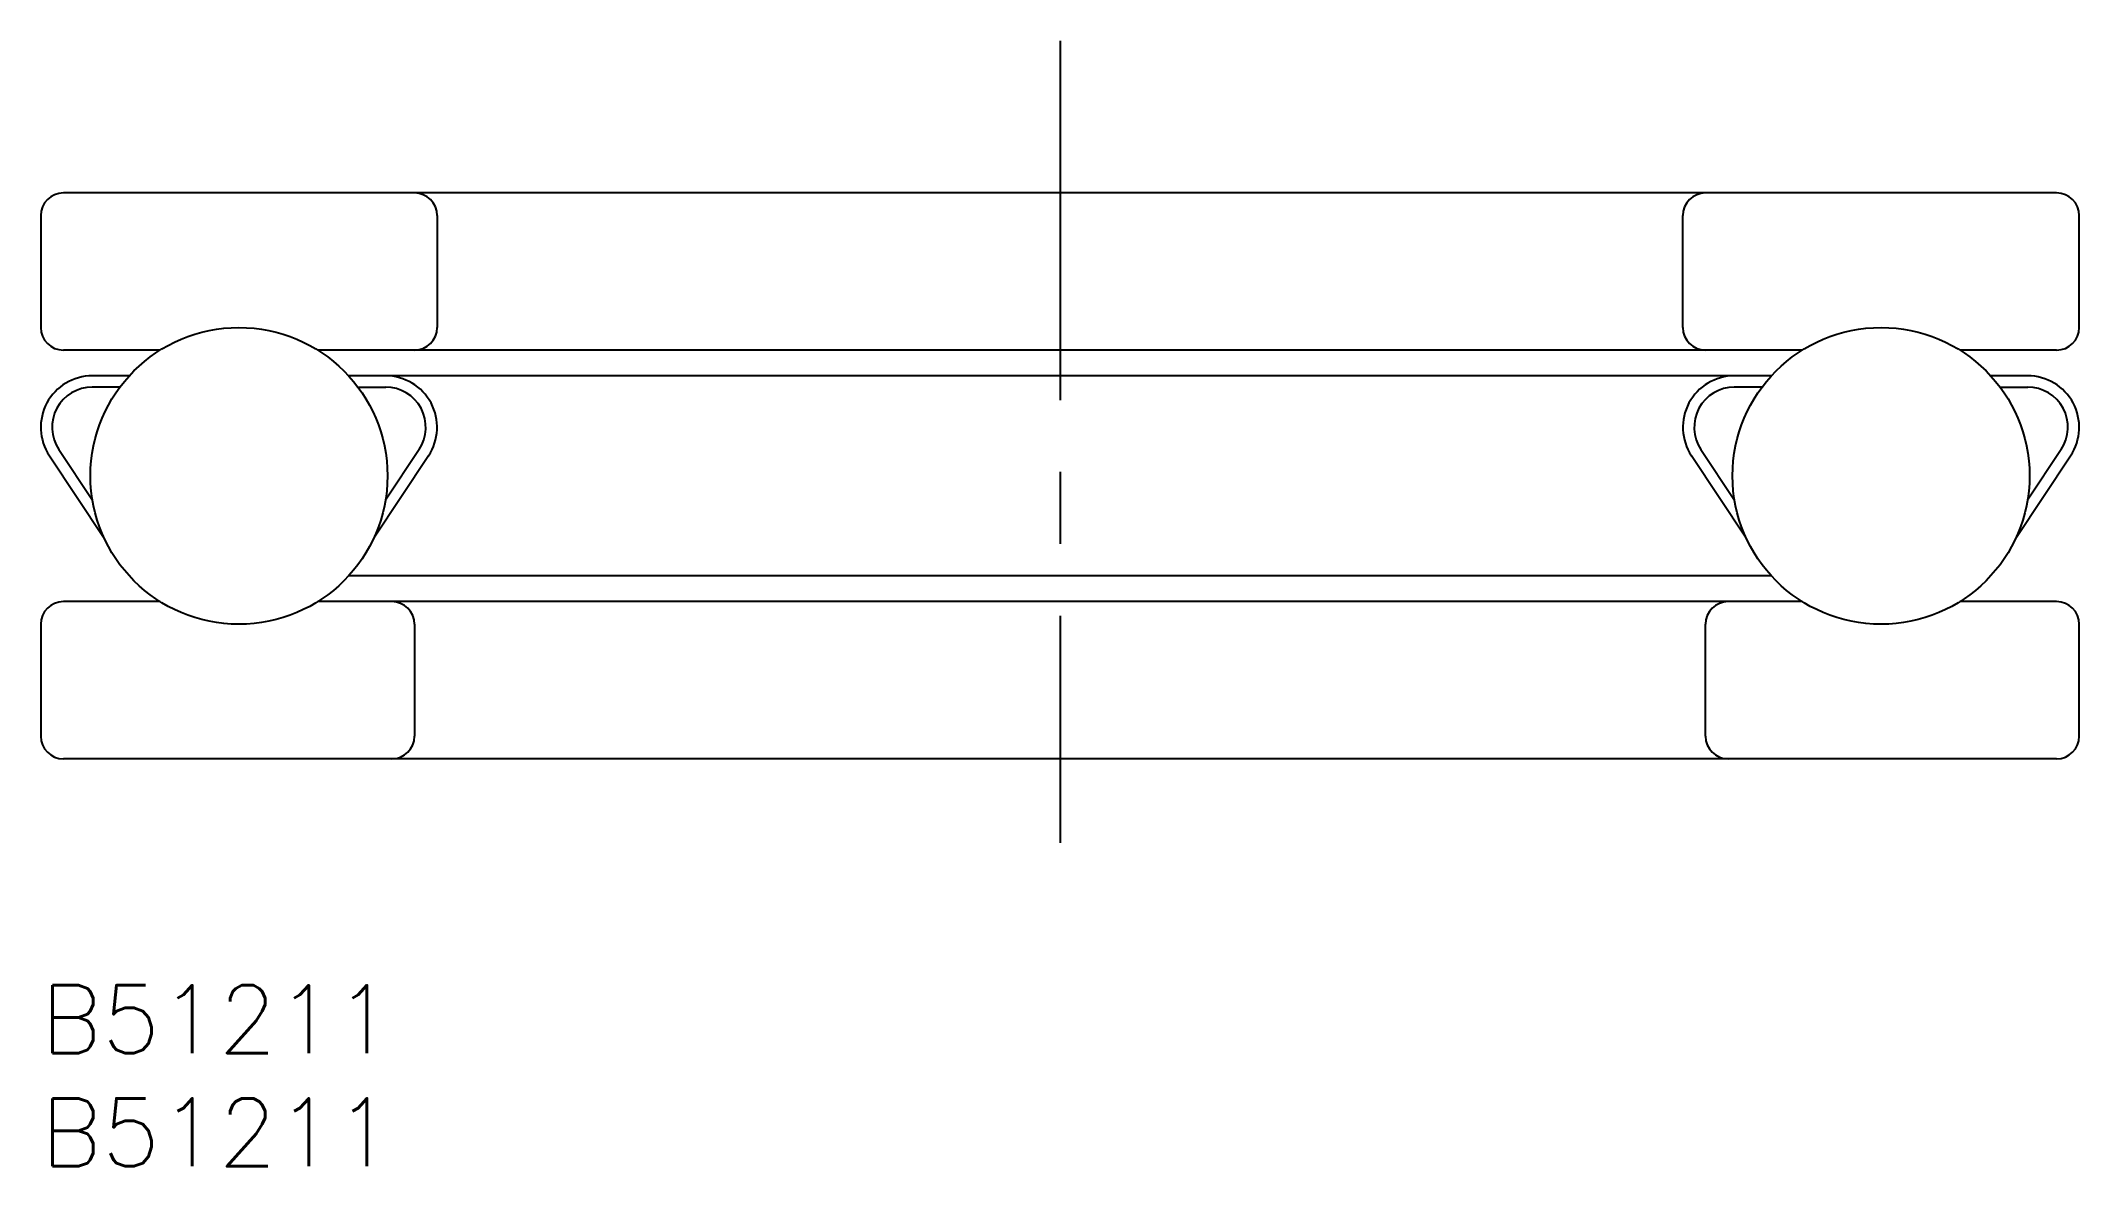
# Model space of a CAD drawing. Extents: x 0 to 90, y -8 to 41.7.
import ezdxf

# ---------------------------------------------------------------- set-up
doc = ezdxf.new("R2010")
doc.units = 0
doc.header["$LTSCALE"] = 0.5
doc.linetypes.add('CENTER', pattern=[50.8, 31.75, -6.35, 6.35, -6.35])
for name, color, linetype in [('MSM_CENTER', 1, 'CENTER'), ('MSM_CONTINUOUS', 7, 'CONTINUOUS'), ('MSM_PART_NUMBER', 7, 'CONTINUOUS')]:
    doc.layers.add(name, color=color, linetype=linetype)
doc.styles.get("Standard").update_dxf_attribs({"font": 'txt.shx', "height": 3, "bigfont": 'bigfont.shx'})

msp = doc.modelspace()

# ---------------------------------------------------------------- linework, layer by layer
at = {"layer": 'MSM_CENTER'}
msp.add_line((45, 41.724), (45, 6.292), dxfattribs=at)
at = {"layer": 'MSM_CONTINUOUS'}
for p, q in [((89, 35), (1, 35)), ((0, 34), (0, 29.056)), ((17.5, 34), (17.5, 29.056)), ((72.5, 29.056), (72.5, 34)), ((90, 29.056), (90, 34)), ((5.27, 28.056), (1, 28.056)), ((77.77, 28.056), (12.23, 28.056)), ((89, 28.056), (84.73, 28.056)), ((3.908, 26.92), (2.272, 26.92)), ((3.495, 26.42), (2.272, 26.42)), ((76.408, 26.92), (13.592, 26.92)), ((14.005, 26.42), (15.228, 26.42)), ((75.995, 26.42), (74.772, 26.42)), ((87.728, 26.92), (86.092, 26.92)), ((86.505, 26.42), (87.728, 26.42)), ((0.796, 23.667), (2.282, 21.431)), ((16.704, 23.667), (15.218, 21.431)), ((73.296, 23.667), (74.782, 21.431)), ((89.204, 23.667), (87.718, 21.431)), ((0.38, 23.39), (2.8, 19.748)), ((17.12, 23.39), (14.7, 19.748)), ((75.3, 19.748), (72.88, 23.39)), ((87.2, 19.748), (89.62, 23.39)), ((76.408, 18.08), (13.592, 18.08)), ((5.27, 16.944), (1, 16.944)), ((77.77, 16.944), (12.23, 16.944)), ((89, 16.944), (84.73, 16.944)), ((0, 15.944), (0, 11)), ((16.5, 15.944), (16.5, 11)), ((73.5, 11), (73.5, 15.944)), ((90, 11), (90, 15.944)), ((89, 10), (1, 10))]:
    msp.add_line(p, q, dxfattribs=at)
for centre in [(8.75, 22.5), (81.25, 22.5)]:
    msp.add_circle(centre, 6.556, dxfattribs=at)
for centre, radius, start, end in [((1, 34), 1, 90, 180), ((16.5, 34), 1, 0, 90), ((73.5, 34), 1, 90, 180), ((89, 34), 1, 360, 90), ((1, 29.056), 1, 180, 270), ((16.5, 29.056), 1, 270, 360), ((73.5, 29.056), 1, 180, 270), ((89, 29.056), 1, 270, 0), ((2.272, 24.648), 2.272, 90, 213.60533), ((2.272, 24.648), 1.772, 90, 213.60533), ((15.228, 24.648), 2.272, 326.39467, 90), ((15.228, 24.648), 1.772, 326.39467, 90), ((74.772, 24.648), 2.272, 90, 213.60533), ((74.772, 24.648), 1.772, 90, 213.60533), ((87.728, 24.648), 2.272, 326.39467, 90), ((87.728, 24.648), 1.772, 326.39467, 90), ((1, 15.944), 1, 90, 180), ((15.5, 15.944), 1, 360, 90), ((74.5, 15.944), 1, 90, 180), ((89, 15.944), 1, 360, 90), ((1, 11), 1, 180, 270), ((15.5, 11), 1, 270, 0), ((74.5, 11), 1, 180, 270), ((89, 11), 1, 270, 0)]:
    msp.add_arc(centre, radius, start, end, dxfattribs=at)

# ---------------------------------------------------------------- texts
at = {"layer": 'MSM_PART_NUMBER'}
for p in [(0, -3), (0, -8)]:
    msp.add_text('B51211', height=3, dxfattribs=at).set_placement(p)

doc.saveas('drawing.dxf')
